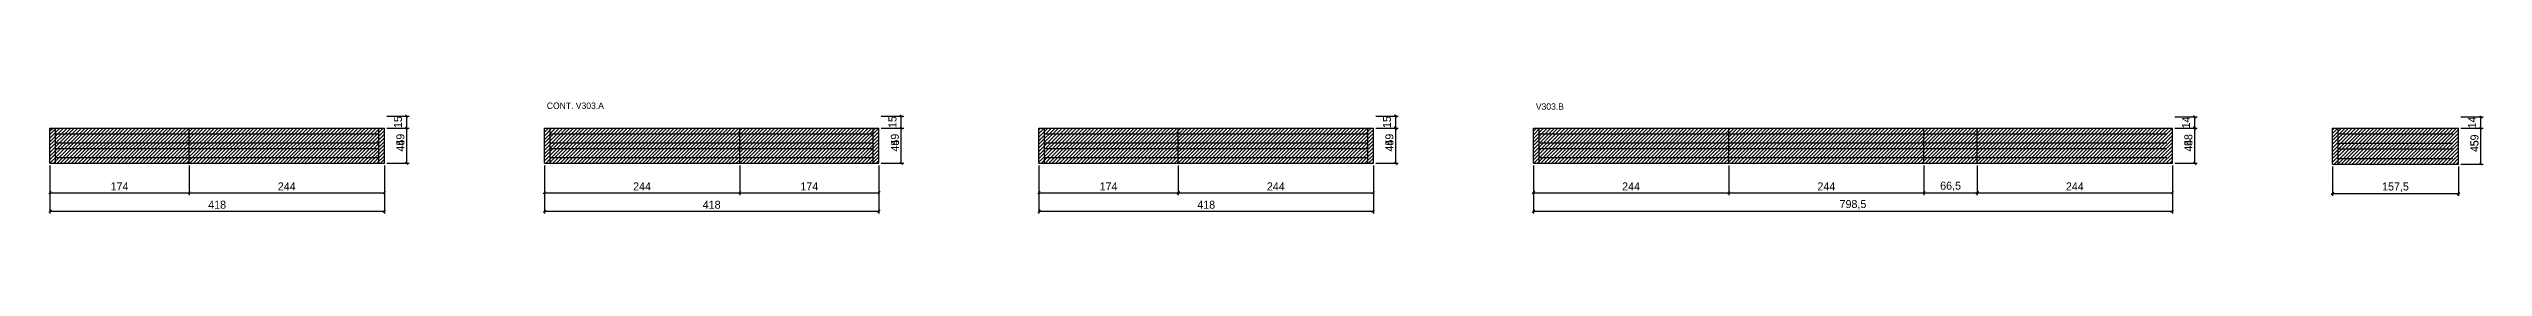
# Model space of a CAD drawing. Extents: x -9000 to 6511, y -257 to 1250.
# Drawn here: x 3468 to 6511, y -257 to -118 of the extents above; entities that cross this region are included whole.
import ezdxf

# ---------------------------------------------------------------- set-up
doc = ezdxf.new("R2010")
doc.units = 0
for name, color, linetype in [('COTA', 241, 'Continuous'), ('NOMENCLATURA', 7, 'Continuous'), ('Painéis', 200, 'Continuous'), ('Reaproveitamento', 251, 'Continuous'), ('SARR_2.2x7', 40, 'Continuous')]:
    doc.layers.add(name, color=color, linetype=linetype)
doc.dimstyles.new('PAINEL', dxfattribs={"dimtxt": 10, "dimasz": 3, "dimexe": 3, "dimexo": 3, "dimgap": 3, "dimtad": 1, "dimblk": 'OBLIQUE', "dimblk1": 'OBLIQUE', "dimcen": 2.5, "dimclrd": 4, "dimclre": 4, "dimclrt": 240, "dimazin": 3, "dimtfac": 1, "dimtmove": 0, "dimatfit": 3})

# ---------------------------------------------------------------- blocks, each defined once
blk = doc.blocks.new('_OBLIQUE')
at = {"color": 0, "linetype": 'BYBLOCK'}
blk.add_line((-0.5, -0.5), (0.5, 0.5), dxfattribs=at)

msp = doc.modelspace()

# ---------------------------------------------------------------- hatches: boundary and pattern name
at = {"layer": 'Reaproveitamento'}
h = msp.add_hatch(dxfattribs=at)
h.set_pattern_fill('ANSI31')
h.paths.add_polyline_path([(3470, -194), (3644, -194), (3644, -150.4), (3470, -150.4)])
h = msp.add_hatch(dxfattribs=at)
h.set_pattern_fill('ANSI31')
h.paths.add_polyline_path([(3644, -194), (3888, -194), (3888, -150.4), (3644, -150.4)])
h = msp.add_hatch(dxfattribs=at)
h.set_pattern_fill('ANSI31')
h.paths.add_polyline_path([(4088, -194), (4332, -194), (4332, -150.2), (4088, -150.2)])
h = msp.add_hatch(dxfattribs=at)
h.set_pattern_fill('ANSI31')
h.paths.add_polyline_path([(4332, -194), (4506, -194), (4506, -150.2), (4332, -150.2)])
h = msp.add_hatch(dxfattribs=at)
h.set_pattern_fill('ANSI31')
h.paths.add_polyline_path([(4706, -194), (4880, -194), (4880, -150.2), (4706, -150.2)])
h = msp.add_hatch(dxfattribs=at)
h.set_pattern_fill('ANSI31')
h.paths.add_polyline_path([(4880, -194), (5124, -194), (5124, -150.2), (4880, -150.2)])
h = msp.add_hatch(dxfattribs=at)
h.set_pattern_fill('ANSI31')
h.paths.add_polyline_path([(5324, -194), (5568, -194), (5568, -150.3), (5324, -150.3)])
h = msp.add_hatch(dxfattribs=at)
h.set_pattern_fill('ANSI31')
h.paths.add_polyline_path([(5568, -194), (5812, -194), (5812, -150.3), (5568, -150.3)])
h = msp.add_hatch(dxfattribs=at)
h.set_pattern_fill('ANSI31')
h.paths.add_polyline_path([(5812, -194), (5878.5, -194), (5878.5, -150.3), (5812, -150.3)])
h = msp.add_hatch(dxfattribs=at)
h.set_pattern_fill('ANSI31')
h.paths.add_polyline_path([(5878.5, -194), (6122.5, -194), (6122.5, -150.3), (5878.5, -150.3)])
h = msp.add_hatch(dxfattribs=at)
h.set_pattern_fill('ANSI31')
h.paths.add_polyline_path([(6322.5, -194.7), (6480, -194.7), (6480, -150), (6322.5, -150)])

# ---------------------------------------------------------------- linework, layer by layer
at = {"layer": 'Painéis'}
for p, q in [((3470, -150), (3644, -150)), ((3470, -194), (3470, -150)), ((3644, -194), (3644, -150)), ((3644, -150), (3888, -150)), ((3888, -194), (3888, -150)), ((4088, -150), (4332, -150)), ((4088, -194), (4088, -150)), ((4332, -194), (4332, -150)), ((4332, -150), (4506, -150)), ((4506, -194), (4506, -150)), ((4706, -150), (4880, -150)), ((4706, -194), (4706, -150)), ((4880, -194), (4880, -150)), ((4880, -150), (5124, -150)), ((5124, -194), (5124, -150)), ((5324, -150), (5568, -150)), ((5324, -194), (5324, -150)), ((5568, -194), (5568, -150)), ((5568, -150), (5812, -150)), ((5812, -194), (5812, -150)), ((5812, -150), (5878.5, -150)), ((5878.5, -194), (5878.5, -150)), ((5878.5, -150), (6122.5, -150)), ((6122.5, -194), (6122.5, -150)), ((6322.5, -150), (6480, -150)), ((6322.5, -195), (6322.5, -150)), ((6480, -195), (6480, -150)), ((3470, -194), (3644, -194)), ((3644, -194), (3888, -194)), ((4088, -194), (4332, -194)), ((4332, -194), (4506, -194)), ((4706, -194), (4880, -194)), ((4880, -194), (5124, -194)), ((5324, -194), (5568, -194)), ((5568, -194), (5812, -194)), ((5812, -194), (5878.5, -194)), ((5878.5, -194), (6122.5, -194)), ((6322.5, -195), (6480, -195))]:
    msp.add_line(p, q, dxfattribs=at)
at = {"layer": 'SARR_2.2x7'}
for p, q in [((3477, -194), (3477, -150)), ((3881, -194), (3881, -150)), ((4095, -194), (4095, -150)), ((4499, -194), (4499, -150)), ((4713, -194), (4713, -150)), ((5117, -194), (5117, -150)), ((5331, -194), (5331, -150)), ((6329.5, -195), (6329.5, -150))]:
    msp.add_line(p, q, dxfattribs=at)
for points in [[(3477, -157), (3644, -157)], [(3477, -157), (3644, -157)], [(3477, -168.5), (3644, -168.5)], [(3477, -168.5), (3644, -168.5)], [(3477, -175.5), (3644, -175.5)], [(3477, -175.5), (3644, -175.5)], [(3644, -157), (3881, -157)], [(3644, -157), (3881, -157)], [(3644, -168.5), (3881, -168.5)], [(3644, -168.5), (3881, -168.5)], [(3644, -175.5), (3881, -175.5)], [(3644, -175.5), (3881, -175.5)], [(4095, -157), (4332, -157)], [(4095, -157), (4332, -157)], [(4095, -168.5), (4332, -168.5)], [(4095, -168.5), (4332, -168.5)], [(4095, -175.5), (4332, -175.5)], [(4095, -175.5), (4332, -175.5)], [(4332, -157), (4499, -157)], [(4332, -157), (4499, -157)], [(4332, -168.5), (4499, -168.5)], [(4332, -168.5), (4499, -168.5)], [(4332, -175.5), (4499, -175.5)], [(4332, -175.5), (4499, -175.5)], [(4713, -157), (4880, -157)], [(4713, -157), (4880, -157)], [(4713, -168.5), (4880, -168.5)], [(4713, -168.5), (4880, -168.5)], [(4713, -175.5), (4880, -175.5)], [(4713, -175.5), (4880, -175.5)], [(4880, -157), (5117, -157)], [(4880, -157), (5117, -157)], [(4880, -168.5), (5117, -168.5)], [(4880, -168.5), (5117, -168.5)], [(4880, -175.5), (5117, -175.5)], [(4880, -175.5), (5117, -175.5)], [(5331, -157), (5568, -157)], [(5331, -157), (5568, -157)], [(5331, -168.5), (5568, -168.5)], [(5331, -168.5), (5568, -168.5)], [(5331, -175.5), (5568, -175.5)], [(5331, -175.5), (5568, -175.5)], [(5568, -157), (5812, -157)], [(5568, -157), (5812, -157)], [(5568, -168.5), (5812, -168.5)], [(5568, -168.5), (5812, -168.5)], [(5568, -175.5), (5812, -175.5)], [(5568, -175.5), (5812, -175.5)], [(5812, -157), (5878.5, -157)], [(5812, -157), (5878.5, -157)], [(5812, -168.5), (5878.5, -168.5)], [(5812, -168.5), (5878.5, -168.5)], [(5812, -175.5), (5878.5, -175.5)], [(5812, -175.5), (5878.5, -175.5)], [(5878.5, -157), (6115.5, -157)], [(5878.5, -157), (6115.5, -157)], [(5878.5, -168.5), (6115.5, -168.5)], [(5878.5, -168.5), (6115.5, -168.5)], [(5878.5, -175.5), (6115.5, -175.5)], [(5878.5, -175.5), (6115.5, -175.5)], [(6329.5, -157), (6473, -157)], [(6329.5, -157), (6473, -157)], [(6329.5, -169), (6473, -169)], [(6329.5, -169), (6473, -169)], [(6329.5, -176), (6473, -176)], [(6329.5, -176), (6473, -176)], [(3477, -187), (3644, -187)], [(3477, -187), (3644, -187)], [(3644, -187), (3881, -187)], [(3644, -187), (3881, -187)], [(4095, -187), (4332, -187)], [(4095, -187), (4332, -187)], [(4332, -187), (4499, -187)], [(4332, -187), (4499, -187)], [(4713, -187), (4880, -187)], [(4713, -187), (4880, -187)], [(4880, -187), (5117, -187)], [(4880, -187), (5117, -187)], [(5331, -187), (5568, -187)], [(5331, -187), (5568, -187)], [(5568, -187), (5812, -187)], [(5568, -187), (5812, -187)], [(5812, -187), (5878.5, -187)], [(5812, -187), (5878.5, -187)], [(5878.5, -187), (6115.5, -187)], [(5878.5, -187), (6115.5, -187)], [(6329.5, -188), (6473, -188)], [(6329.5, -188), (6473, -188)]]:
    msp.add_lwpolyline(points, dxfattribs=at)

# ---------------------------------------------------------------- texts
at = {"layer": 'NOMENCLATURA'}
for s, p in [('CONT. V303.A', (4091, -126)), ('V303.B', (5327, -127))]:
    msp.add_text(s, height=8, dxfattribs=at).set_placement(p)

# ---------------------------------------------------------------- dimensions: what is measured, and where the dimension line sits
at = {"layer": 'COTA'}
for base, p1, p2 in [((3916, -194), (3888, -194), (3888, -135)), ((3916, -150), (3888, -150), (3888, -135)), ((3916, -194), (3888, -194), (3888, -150)), ((4534, -194), (4506, -194), (4506, -135)), ((4534, -150), (4506, -150), (4506, -135)), ((4534, -194), (4506, -194), (4506, -150)), ((5152, -194), (5124, -194), (5124, -135)), ((5152, -150), (5124, -150), (5124, -135)), ((5152, -194), (5124, -194), (5124, -150)), ((6150.5, -194), (6122.5, -194), (6122.5, -136)), ((6150.5, -150), (6122.5, -150), (6122.5, -136)), ((6150.5, -194), (6122.5, -194), (6122.5, -150)), ((6508, -195), (6480, -195), (6480, -136)), ((6508, -150), (6480, -150), (6480, -136)), ((6508, -195), (6480, -195), (6480, -150))]:
    msp.add_linear_dim(base=base, p1=p1, p2=p2, angle=90, dimstyle='PAINEL', dxfattribs=at).render()
for base, p1, p2 in [((3470, -231), (3470, -194), (3644, -194)), ((3470, -254), (3470, -194), (3888, -194)), ((3644, -231), (3644, -194), (3888, -194)), ((4088, -231), (4088, -194), (4332, -194)), ((4088, -254), (4088, -194), (4506, -194)), ((4332, -231), (4332, -194), (4506, -194)), ((4706, -231), (4706, -194), (4880, -194)), ((4706, -254), (4706, -194), (5124, -194)), ((4880, -231), (4880, -194), (5124, -194)), ((5324, -231), (5324, -194), (5568, -194)), ((5324, -254), (5324, -194), (6122.5, -194)), ((5568, -231), (5568, -194), (5812, -194)), ((5812, -231), (5812, -194), (5878.5, -194)), ((5878.5, -231), (5878.5, -194), (6122.5, -194)), ((6322.5, -232), (6322.5, -195), (6480, -195))]:
    msp.add_linear_dim(base=base, p1=p1, p2=p2, dimstyle='PAINEL', dxfattribs=at).render()

doc.saveas('drawing.dxf')
